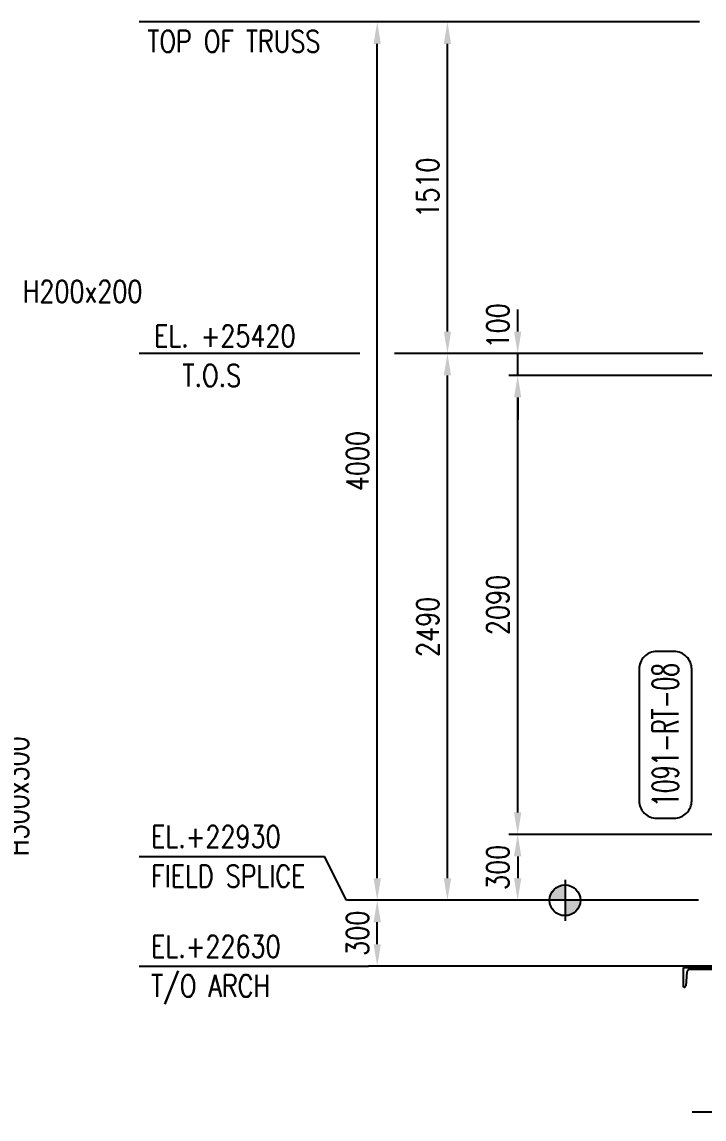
# Model space of a CAD drawing. Header units: millimetres. Extents: x 0 to 232280, y -26939 to 23794.
# Drawn here: x 138786 to 141894, y 14247 to 19243 of the extents above; entities that cross this region are included whole.
import ezdxf
from ezdxf.enums import TextEntityAlignment as Align

# ---------------------------------------------------------------- set-up
doc = ezdxf.new("R2010")
doc.units = ezdxf.units.MM
doc.header["$LTSCALE"] = 30
doc.linetypes.add('JNK-PHANTOM', pattern=[15, 10, -1, 1, -1, 1, -1])
for name, color, linetype in [('CON-G', 3, 'Continuous'), ('CON-Y', 2, 'Continuous'), ('Dim-W', 7, 'Continuous'), ('PHA-M', 6, 'JNK-PHANTOM'), ('STL-OBJT', 7, 'Continuous'), ('TXT-Y', 2, 'Continuous')]:
    doc.layers.add(name, color=color, linetype=linetype)
doc.styles.add('SIMPLEX', font='simplex.shx', dxfattribs={"width": 0.8})
doc.dimstyles.new('DIM40', dxfattribs={"dimscale": 40, "dimtxt": 2.5, "dimasz": 2.5, "dimexe": 1, "dimexo": 1, "dimgap": 1, "dimtad": 1, "dimdec": 0, "dimdsep": 46, "dimtxsty": 'SIMPLEX', "dimcen": 0, "dimclrd": 7, "dimclre": 7, "dimclrt": 2, "dimadec": 1, "dimazin": 2, "dimtfac": 1, "dimtdec": 0, "dimtix": 1, "dimtmove": 2, "dimatfit": 2, "dimfxl": 1, "dimtolj": 1, "dimtzin": 0, "dimarcsym": 1})

# ---------------------------------------------------------------- blocks, each defined once
blk = doc.blocks.new('*D1691')
at = {"layer": 'DEFPOINTS', "color": 0, "transparency": 16777216}
for p in [(140404.8, 15243.5), (141909.5, 15243.5), (142182.1, 14943.5)]:
    blk.add_point(p, dxfattribs=at)
at = {"layer": 'STL-OBJT', "color": 7, "linetype": 'ByBlock', "lineweight": -2, "transparency": 16777216}
for p, q in [((141869.5, 15243.5), (140364.8, 15243.5)), ((140404.8, 15043.5), (140404.8, 15143.5)), ((142142.1, 14943.5), (140364.8, 14943.5))]:
    blk.add_line(p, q, dxfattribs=at)
at = {"layer": 'STL-OBJT', "color": 7, "transparency": 16777216}
for points in [[(140388.1, 15143.5), (140421.4, 15143.5), (140404.8, 15243.5)], [(140388.1, 15043.5), (140421.4, 15043.5), (140404.8, 14943.5)]]:
    blk.add_solid(points, dxfattribs=at)
at = {"layer": 'STL-OBJT', "color": 2, "transparency": 16777216, "insert": (140314.8, 15093.5), "char_height": 100, "attachment_point": 5, "rotation": 90, "style": 'SIMPLEX'}
blk.add_mtext('\\A1;300', dxfattribs=at)
blk = doc.blocks.new('*D1692')
at = {"layer": 'DEFPOINTS', "color": 0, "ltscale": 0.5, "transparency": 16777216}
for p in [(140404.8, 19243.5), (141814.1, 19243.5), (141869.5, 15243.5)]:
    blk.add_point(p, dxfattribs=at)
at = {"layer": 'Dim-W', "color": 7, "linetype": 'ByBlock', "lineweight": -2, "ltscale": 0.5, "transparency": 16777216}
for p, q in [((141774.1, 19243.5), (140364.8, 19243.5)), ((140404.8, 15343.5), (140404.8, 19143.5)), ((141829.5, 15243.5), (140364.8, 15243.5))]:
    blk.add_line(p, q, dxfattribs=at)
at = {"layer": 'Dim-W', "color": 7, "ltscale": 0.5, "transparency": 16777216}
for points in [[(140388.1, 19143.5), (140421.4, 19143.5), (140404.8, 19243.5)], [(140388.1, 15343.5), (140421.4, 15343.5), (140404.8, 15243.5)]]:
    blk.add_solid(points, dxfattribs=at)
at = {"layer": 'Dim-W', "color": 2, "ltscale": 0.5, "transparency": 16777216, "insert": (140314.8, 17243.5), "char_height": 100, "attachment_point": 5, "rotation": 90, "style": 'SIMPLEX'}
blk.add_mtext('\\A1;4000', dxfattribs=at)
blk = doc.blocks.new('*D1693')
at = {"layer": 'DEFPOINTS', "color": 0, "ltscale": 0.5, "transparency": 16777216}
for p in [(140724.8, 17733.5), (141906.1, 17733.5), (141829.5, 15243.5)]:
    blk.add_point(p, dxfattribs=at)
at = {"layer": 'Dim-W', "color": 7, "linetype": 'ByBlock', "lineweight": -2, "ltscale": 0.5, "transparency": 16777216}
for p, q in [((141866.1, 17733.5), (140684.8, 17733.5)), ((140724.8, 15343.5), (140724.8, 17633.5)), ((141789.5, 15243.5), (140684.8, 15243.5))]:
    blk.add_line(p, q, dxfattribs=at)
at = {"layer": 'Dim-W', "color": 7, "ltscale": 0.5, "transparency": 16777216}
for points in [[(140708.1, 17633.5), (140741.4, 17633.5), (140724.8, 17733.5)], [(140708.1, 15343.5), (140741.4, 15343.5), (140724.8, 15243.5)]]:
    blk.add_solid(points, dxfattribs=at)
at = {"layer": 'Dim-W', "color": 2, "ltscale": 0.5, "transparency": 16777216, "insert": (140634.8, 16488.5), "char_height": 100, "attachment_point": 5, "rotation": 90, "style": 'SIMPLEX'}
blk.add_mtext('\\A1;2490', dxfattribs=at)
blk = doc.blocks.new('*D1694')
at = {"layer": 'DEFPOINTS', "color": 0, "ltscale": 0.5, "transparency": 16777216}
for p in [(140724.8, 19243.5), (141814.1, 19243.5), (141906.1, 17733.5)]:
    blk.add_point(p, dxfattribs=at)
at = {"layer": 'Dim-W', "color": 7, "linetype": 'ByBlock', "lineweight": -2, "ltscale": 0.5, "transparency": 16777216}
for p, q in [((141774.1, 19243.5), (140684.8, 19243.5)), ((140724.8, 17833.5), (140724.8, 19143.5)), ((141866.1, 17733.5), (140684.8, 17733.5))]:
    blk.add_line(p, q, dxfattribs=at)
at = {"layer": 'Dim-W', "color": 7, "ltscale": 0.5, "transparency": 16777216}
for points in [[(140708.1, 19143.5), (140741.4, 19143.5), (140724.8, 19243.5)], [(140708.1, 17833.5), (140741.4, 17833.5), (140724.8, 17733.5)]]:
    blk.add_solid(points, dxfattribs=at)
at = {"layer": 'Dim-W', "color": 2, "ltscale": 0.5, "transparency": 16777216, "insert": (140634.8, 18488.5), "char_height": 100, "attachment_point": 5, "rotation": 90, "style": 'SIMPLEX'}
blk.add_mtext('\\A1;1510', dxfattribs=at)
blk = doc.blocks.new('FS-MARK')
h = blk.add_hatch(color=256)
edge = h.paths.add_edge_path()
edge.add_arc((0, 0), 1.75, 90, 180)
edge.add_line((-1.75, 0), (0, 0))
edge.add_line((0, 0), (0, 1.75))
h = blk.add_hatch(color=256)
edge = h.paths.add_edge_path()
edge.add_line((0, 0), (0, -1.75))
edge.add_arc((0, 0), 1.75, 270, 360)
edge.add_line((1.75, 0), (0, 0))
for p, q in [((0, 2.33), (0, -2.33)), ((2.33, 0), (-2.33, 0))]:
    blk.add_line(p, q)
blk.add_circle((0, 0), 1.75)
at = {"layer": 'CON-Y', "style": 'SIMPLEX', "width": 0.8}
blk.add_attdef('F.S.', (3.19, 1), '', height=2.5, dxfattribs=at)
blk = doc.blocks.new('A$C778F4AC7')
at = {"layer": 'Dim-W', "ltscale": 0.5}
blk.add_lwpolyline([(-210.3, -962.7), (2157.7, -962.7), (2182.9, -926.6), (2164.1, -996.2), (2194.6, -962.7), (8067.5, -962.7), (8092.8, -926.6), (8073.9, -996.2), (8104.4, -962.7), (11724.3, -962.7)], dxfattribs=at)
at = {"layer": 'PHA-M'}
for p, q in [((-250, -306), (0, -306)), ((-250, -396), (-250, -306)), ((-234.6, -327.8), (-240, -389.6)), ((-29.4, -315), (-220.6, -315)), ((-247, -396), (-250, -396))]:
    blk.add_line(p, q, dxfattribs=at)
for centre, radius, start, end in [((-220.6, -329), 14, 90, 175), ((-247, -389), 7, 270, 355)]:
    blk.add_arc(centre, radius, start, end, dxfattribs=at)
blk = doc.blocks.new('*D1701')
at = {"layer": 'DEFPOINTS', "color": 0, "ltscale": 0.5, "transparency": 16777216}
for p in [(141044.8, 17733.5), (141906.1, 17733.5), (144527.4, 17633.5)]:
    blk.add_point(p, dxfattribs=at)
at = {"layer": 'Dim-W', "color": 7, "linetype": 'ByBlock', "lineweight": -2, "ltscale": 0.5, "transparency": 16777216}
for p, q in [((141044.8, 17833.5), (141044.8, 17933.5)), ((141866.1, 17733.5), (141004.8, 17733.5)), ((141044.8, 17633.5), (141044.8, 17733.5)), ((144487.4, 17633.5), (141004.8, 17633.5)), ((141044.8, 17533.5), (141044.8, 17433.5))]:
    blk.add_line(p, q, dxfattribs=at)
at = {"layer": 'Dim-W', "color": 7, "ltscale": 0.5, "transparency": 16777216}
for points in [[(141028.1, 17833.5), (141061.4, 17833.5), (141044.8, 17733.5)], [(141028.1, 17533.5), (141061.4, 17533.5), (141044.8, 17633.5)]]:
    blk.add_solid(points, dxfattribs=at)
at = {"layer": 'Dim-W', "color": 2, "ltscale": 0.5, "transparency": 16777216, "insert": (140954.8, 17859.4), "char_height": 100, "attachment_point": 5, "rotation": 90, "style": 'SIMPLEX'}
blk.add_mtext('\\A1;100', dxfattribs=at)
blk = doc.blocks.new('*D1702')
at = {"layer": 'DEFPOINTS', "color": 0, "ltscale": 0.5, "transparency": 16777216}
for p in [(141044.8, 17633.5), (144487.4, 17633.5), (144578.2, 15543.5)]:
    blk.add_point(p, dxfattribs=at)
at = {"layer": 'Dim-W', "color": 7, "linetype": 'ByBlock', "lineweight": -2, "ltscale": 0.5, "transparency": 16777216}
for p, q in [((144447.4, 17633.5), (141004.8, 17633.5)), ((141044.8, 15643.5), (141044.8, 17533.5)), ((144538.2, 15543.5), (141004.8, 15543.5))]:
    blk.add_line(p, q, dxfattribs=at)
at = {"layer": 'Dim-W', "color": 7, "ltscale": 0.5, "transparency": 16777216}
for points in [[(141028.1, 17533.5), (141061.4, 17533.5), (141044.8, 17633.5)], [(141028.1, 15643.5), (141061.4, 15643.5), (141044.8, 15543.5)]]:
    blk.add_solid(points, dxfattribs=at)
at = {"layer": 'Dim-W', "color": 2, "ltscale": 0.5, "transparency": 16777216, "insert": (140954.8, 16588.5), "char_height": 100, "attachment_point": 5, "rotation": 90, "style": 'SIMPLEX'}
blk.add_mtext('\\A1;2090', dxfattribs=at)
blk = doc.blocks.new('*D1703')
at = {"layer": 'DEFPOINTS', "color": 0, "ltscale": 0.5, "transparency": 16777216}
for p in [(142900.4, 15543.5), (141044.8, 15243.5), (141900.4, 15243.5)]:
    blk.add_point(p, dxfattribs=at)
at = {"layer": 'Dim-W', "color": 7, "linetype": 'ByBlock', "lineweight": -2, "ltscale": 0.5, "transparency": 16777216}
for p, q in [((142860.4, 15543.5), (141004.8, 15543.5)), ((141044.8, 15443.5), (141044.8, 15343.5)), ((141860.4, 15243.5), (141004.8, 15243.5))]:
    blk.add_line(p, q, dxfattribs=at)
at = {"layer": 'Dim-W', "color": 7, "ltscale": 0.5, "transparency": 16777216}
for points in [[(141028.1, 15443.5), (141061.4, 15443.5), (141044.8, 15543.5)], [(141028.1, 15343.5), (141061.4, 15343.5), (141044.8, 15243.5)]]:
    blk.add_solid(points, dxfattribs=at)
at = {"layer": 'Dim-W', "color": 2, "ltscale": 0.5, "transparency": 16777216, "insert": (140954.8, 15393.5), "char_height": 100, "attachment_point": 5, "rotation": 90, "style": 'SIMPLEX'}
blk.add_mtext('\\A1;300', dxfattribs=at)
blk = doc.blocks.new('DUCT-TAG')
at = {"layer": 'CON-G'}
blk.add_lwpolyline([(-9.49, -1), (-9.49, 1, -0.414214), (-7.49, 3), (7.49, 3, -0.414214), (9.49, 1), (9.49, -1, -0.414214), (7.49, -3), (-7.49, -3, -0.414214)], format="xyb", close=True, dxfattribs=at)
at = {"layer": 'CON-G', "style": 'SIMPLEX', "width": 1.246304}
blk.add_attdef('NAME', text='', height=3, dxfattribs=at).set_placement((-8.19, -1.5), (8.19, -1.5), align=Align.FIT)
at = {"layer": 'CON-Y', "style": 'SIMPLEX'}
blk.add_attdef('ELEVATION', text='', height=2, dxfattribs=at).set_placement((0, -6.02), align=Align.CENTER)

msp = doc.modelspace()

# ---------------------------------------------------------------- linework, layer by layer
at = {"layer": 'Dim-W'}
for p, q in [((141873.79, 19243.48), (139320.63, 19243.48)), ((140326.09, 17733.48), (139320.63, 17733.48)), ((141888.03, 17733.48), (140483.45, 17733.48))]:
    msp.add_line(p, q, dxfattribs=at)
at = {"layer": 'STL-OBJT'}
for p, q in [((139320.63, 15443.48), (140164.77, 15443.48)), ((140264.77, 15243.48), (140164.77, 15443.48)), ((140364.77, 15243.48), (140264.77, 15243.48)), ((139320.63, 14943.48), (140364.77, 14943.48))]:
    msp.add_line(p, q, dxfattribs=at)

# ---------------------------------------------------------------- block references
at = {"layer": 'Dim-W', "ltscale": 0.5}
msp.add_blockref('A$C778F4AC7', (142050.4, 15243.45), dxfattribs=at)
at = {"layer": 'STL-OBJT'}
ref = msp.add_blockref('DUCT-TAG', (141717.8, 15996.66), dxfattribs=dict(at, xscale=-40, yscale=40, zscale=40, rotation=270))
ref.add_attrib('NAME', '1091-RT-08', dxfattribs={"layer": 'CON-G', "height": 120, "rotation": 90, "style": 'SIMPLEX', "width": 0.58203}).set_placement((141777.8, 15669.06), (141777.8, 16324.26), align=Align.FIT)
at = {"layer": 'STL-OBJT', "xscale": 40, "yscale": 40, "zscale": 40}
msp.add_blockref('FS-MARK', (141260.53, 15243.5), dxfattribs=at)

# ---------------------------------------------------------------- texts
at = {"layer": 'CON-Y', "color": 2, "style": 'SIMPLEX', "width": 0.8}
msp.add_text('TOP OF TRUSS', height=100, dxfattribs=at).set_placement((139357.35, 19105.21))
at = {"layer": 'CON-Y', "style": 'SIMPLEX', "width": 0.8}
for s, p in [('EL. +25420', (139388.22, 17763.32)), ('T.O.S', (139517.33, 17583.74))]:
    msp.add_text(s, height=100, dxfattribs=at).set_placement(p)
at = {"layer": 'Dim-W', "color": 2, "style": 'SIMPLEX', "width": 0.8}
msp.add_text('H300x300', height=100, rotation=90, dxfattribs=at).set_placement((138815.57, 15445.06))
at = {"layer": 'TXT-Y', "color": 2, "style": 'SIMPLEX', "width": 0.8}
msp.add_text('H200x200', height=100, dxfattribs=at).set_placement((138789.74, 17966.36))
at = {"layer": 'TXT-Y', "style": 'SIMPLEX', "width": 0.8}
for s, p in [('EL.+22930', (139374.8, 15483.48)), ('FIELD SPLICE', (139374.8, 15303.48)), ('EL.+22630', (139374.8, 14983.48)), ('T/O ARCH', (139374.8, 14803.48))]:
    msp.add_text(s, height=100, dxfattribs=at).set_placement(p)

# ---------------------------------------------------------------- dimensions: what is measured, and where the dimension line sits
at = {"layer": 'Dim-W', "ltscale": 0.5}
for base, p1, p2, picture, middle in [((140404.77, 19243.48), (141869.54, 15243.48), (141814.09, 19243.48), '*D1692', (140314.77, 17243.48)), ((140724.77, 19243.48), (141906.13, 17733.48), (141814.09, 19243.48), '*D1694', (140634.77, 18488.48)), ((140724.77, 17733.48), (141829.54, 15243.48), (141906.13, 17733.48), '*D1693', (140634.77, 16488.48)), ((141044.77, 17633.48), (144578.19, 15543.45), (144487.35, 17633.48), '*D1702', (140954.77, 16588.46)), ((141044.77, 15243.45), (142900.4, 15543.45), (141900.4, 15243.45), '*D1703', (140954.77, 15393.45))]:
    dim = msp.add_linear_dim(base=base, p1=p1, p2=p2, angle=90, dimstyle='DIM40', dxfattribs=at)
    dim.commit()
    dim.dimension.update_dxf_attribs({"geometry": picture, "text_midpoint": middle})
dim = msp.add_linear_dim(base=(141044.77, 17733.48), p1=(144527.35, 17633.48), p2=(141906.13, 17733.48), angle=90, dimstyle='DIM40', dxfattribs=at)
dim.commit()
dim.dimension.update_dxf_attribs({"geometry": '*D1701', "text_midpoint": (140954.77, 17859.39), "dimtype": 160})
at = {"layer": 'STL-OBJT'}
dim = msp.add_linear_dim(base=(140404.77, 15243.48), p1=(142182.08, 14943.48), p2=(141909.54, 15243.48), angle=90, dimstyle='DIM40', dxfattribs=at)
dim.commit()
dim.dimension.update_dxf_attribs({"geometry": '*D1691', "text_midpoint": (140314.77, 15093.48)})

doc.saveas('drawing.dxf')
